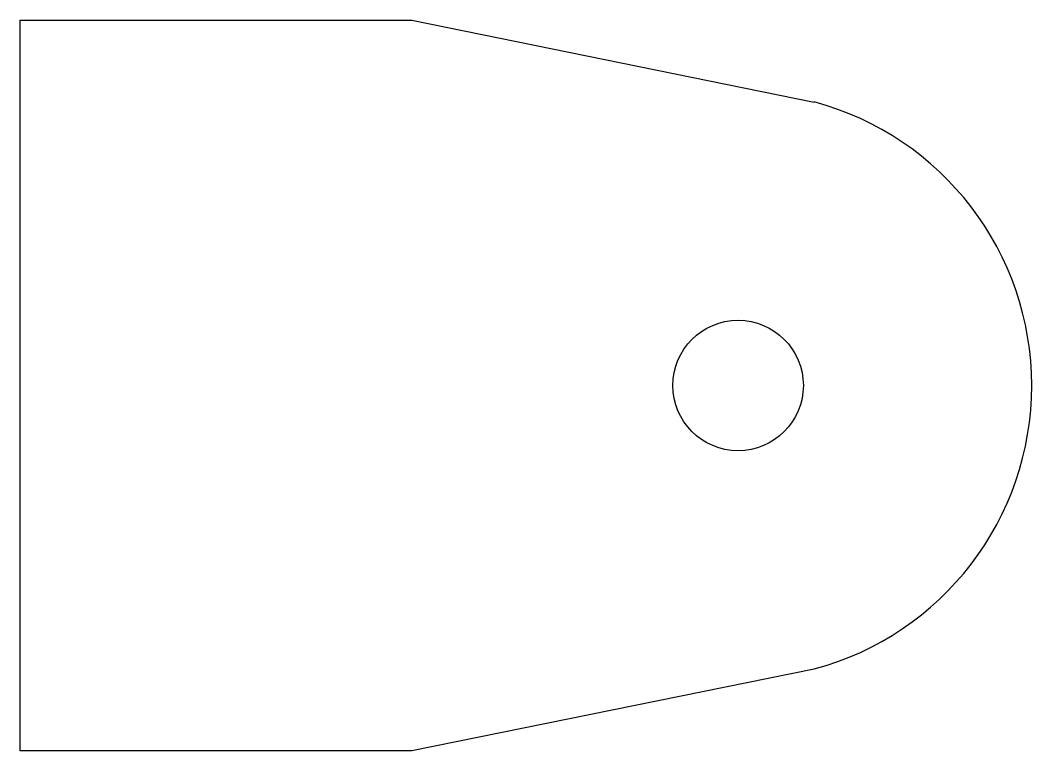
# Model space of a CAD drawing. Extents: x 26 to 181, y 23 to 135.
import ezdxf

# ---------------------------------------------------------------- set-up
doc = ezdxf.new("R2010")
doc.units = 0
doc.layers.get('0').update_dxf_attribs({"linetype": 'CONTINUOUS'})

msp = doc.modelspace()

# ---------------------------------------------------------------- linework, layer by layer
at = {"linetype": 'CONTINUOUS'}
for p, q in [((26.38, 22.9), (26.38, 134.9)), ((26.38, 134.9), (86.38, 134.9)), ((86.38, 134.9), (148.04, 122.36)), ((148.04, 35.43), (86.38, 22.9)), ((86.38, 22.9), (26.38, 22.9))]:
    msp.add_line(p, q, dxfattribs=at)
msp.add_circle((136.38, 78.9), 10, dxfattribs=at)
msp.add_arc((136.38, 78.9), 45, 285.0131, 74.9869, dxfattribs=at)

doc.saveas('drawing.dxf')
